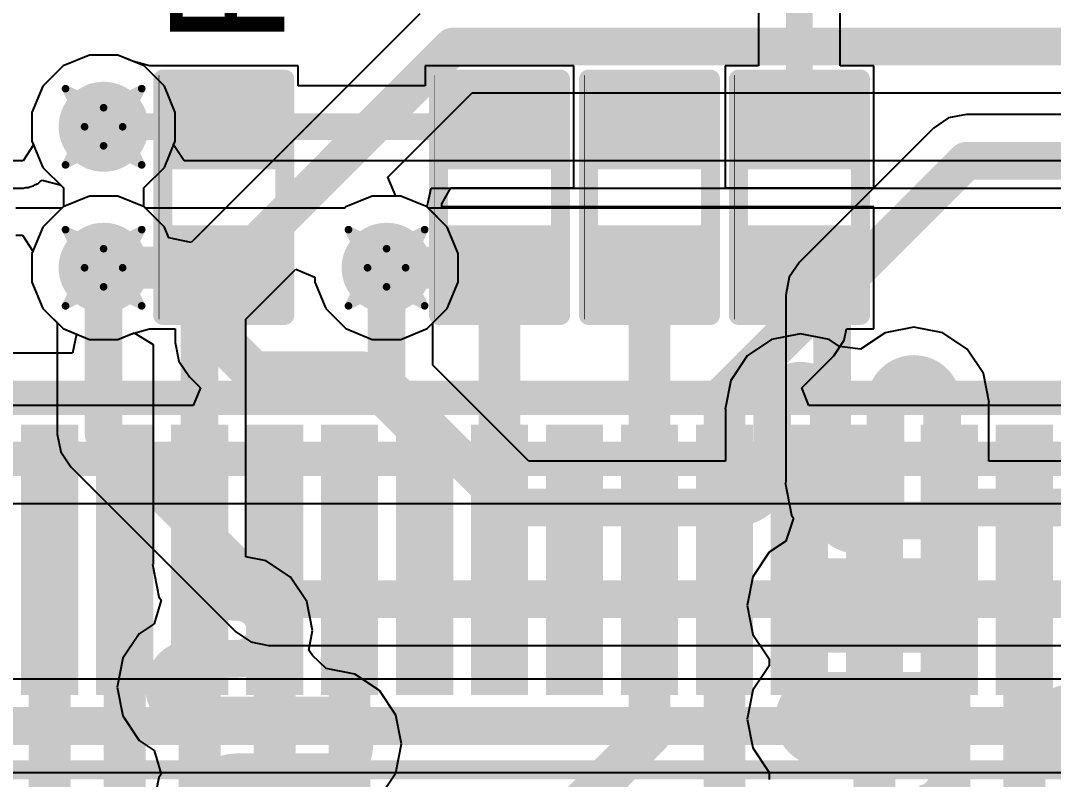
# Model space of a CAD drawing. Header units: inches. Extents: x -3 to 289, y -11 to 89.
# Drawn here: x 71.03 to 77.92, y 31.67 to 36.73 of the extents above; entities that cross this region are included whole.
import ezdxf

# ---------------------------------------------------------------- set-up
doc = ezdxf.new("R2010")
doc.units = ezdxf.units.IN
for name, color, linetype in [('Bottom Layer', 5, 'Continuous'), ('Drill Drawing', 1, 'Continuous'), ('Layer 1', 16, 'Continuous'), ('Layer 2', 76, 'Continuous'), ('Top Layer', 1, 'Continuous'), ('Top Overlay', 2, 'Continuous'), ('Top Paste', 8, 'Continuous'), ('Top Solder', 216, 'Continuous'), ('Via Holes', 16, 'Continuous')]:
    doc.layers.add(name, color=color, linetype=linetype)
doc.styles.add('Arial', font='', dxfattribs={"height": 0.2})
doc.styles.get('Arial').set_extended_font_data('Arial')

# ---------------------------------------------------------------- blocks, each defined once
blk = doc.blocks.new('48_TSOP_I_9')
at = {"layer": 'Top Layer'}
for points in [[(-10.5999, 2.6101), (-10.5999, 2.8901), (-8.8999, 2.8901), (-8.8999, 2.6101)], [(-10.5999, 2.1099), (-10.5999, 2.3899), (-8.8999, 2.3899), (-8.8999, 2.1099)], [(-10.5999, 1.6101), (-10.5999, 1.8901), (-8.8999, 1.8901), (-8.8999, 1.6101)], [(-10.5999, 1.1099), (-10.5999, 1.3899), (-8.8999, 1.3899), (-8.8999, 1.1099)], [(-10.5999, 0.6101), (-10.5999, 0.8901), (-8.8999, 0.8901), (-8.8999, 0.6101)], [(-10.5999, 0.1099), (-10.5999, 0.3899), (-8.8999, 0.3899), (-8.8999, 0.1099)], [(-10.5999, -0.3899), (-10.5999, -0.1099), (-8.8999, -0.1099), (-8.8999, -0.3899)], [(-10.5999, -0.8901), (-10.5999, -0.6101), (-8.8999, -0.6101), (-8.8999, -0.8901)], [(-10.5999, -1.3899), (-10.5999, -1.1099), (-8.8999, -1.1099), (-8.8999, -1.3899)], [(-10.5999, -1.8901), (-10.5999, -1.6101), (-8.8999, -1.6101), (-8.8999, -1.8901)], [(-10.5999, -2.3899), (-10.5999, -2.1099), (-8.8999, -2.1099), (-8.8999, -2.3899)], [(-10.5999, -2.8901), (-10.5999, -2.6101), (-8.8999, -2.6101), (-8.8999, -2.8901)], [(-10.5999, -3.3899), (-10.5999, -3.1099), (-8.8999, -3.1099), (-8.8999, -3.3899)], [(-10.5999, -3.8901), (-10.5999, -3.6101), (-8.8999, -3.6101), (-8.8999, -3.8901)]]:
    blk.add_hatch(color=1, dxfattribs=at).paths.add_polyline_path(points)
at = {"layer": 'Top Paste'}
for points in [[(-10.5999, 2.6101), (-10.5999, 2.8901), (-8.8999, 2.8901), (-8.8999, 2.6101)], [(-10.5999, 2.1099), (-10.5999, 2.3899), (-8.8999, 2.3899), (-8.8999, 2.1099)], [(-10.5999, 1.6101), (-10.5999, 1.8901), (-8.8999, 1.8901), (-8.8999, 1.6101)], [(-10.5999, 1.1099), (-10.5999, 1.3899), (-8.8999, 1.3899), (-8.8999, 1.1099)], [(-10.5999, 0.6101), (-10.5999, 0.8901), (-8.8999, 0.8901), (-8.8999, 0.6101)], [(-10.5999, 0.1099), (-10.5999, 0.3899), (-8.8999, 0.3899), (-8.8999, 0.1099)], [(-10.5999, -0.3899), (-10.5999, -0.1099), (-8.8999, -0.1099), (-8.8999, -0.3899)], [(-10.5999, -0.8901), (-10.5999, -0.6101), (-8.8999, -0.6101), (-8.8999, -0.8901)], [(-10.5999, -1.3899), (-10.5999, -1.1099), (-8.8999, -1.1099), (-8.8999, -1.3899)], [(-10.5999, -1.8901), (-10.5999, -1.6101), (-8.8999, -1.6101), (-8.8999, -1.8901)], [(-10.5999, -2.3899), (-10.5999, -2.1099), (-8.8999, -2.1099), (-8.8999, -2.3899)], [(-10.5999, -2.8901), (-10.5999, -2.6101), (-8.8999, -2.6101), (-8.8999, -2.8901)], [(-10.5999, -3.3899), (-10.5999, -3.1099), (-8.8999, -3.1099), (-8.8999, -3.3899)], [(-10.5999, -3.8901), (-10.5999, -3.6101), (-8.8999, -3.6101), (-8.8999, -3.8901)]]:
    blk.add_hatch(color=8, dxfattribs=at).paths.add_polyline_path(points)
at = {"layer": 'Top Solder'}
for points in [[(-10.6507, 2.5593), (-10.6507, 2.9409), (-8.8491, 2.9409), (-8.8491, 2.5593)], [(-10.6507, 2.0591), (-10.6507, 2.4407), (-8.8491, 2.4407), (-8.8491, 2.0591)], [(-10.6507, 1.5593), (-10.6507, 1.9409), (-8.8491, 1.9409), (-8.8491, 1.5593)], [(-10.6507, 1.0591), (-10.6507, 1.4407), (-8.8491, 1.4407), (-8.8491, 1.0591)], [(-10.6507, 0.5593), (-10.6507, 0.9409), (-8.8491, 0.9409), (-8.8491, 0.5593)], [(-10.6507, 0.0591), (-10.6507, 0.4407), (-8.8491, 0.4407), (-8.8491, 0.0591)], [(-10.6507, -0.4407), (-10.6507, -0.0591), (-8.8491, -0.0591), (-8.8491, -0.4407)], [(-10.6507, -0.9409), (-10.6507, -0.5593), (-8.8491, -0.5593), (-8.8491, -0.9409)], [(-10.6507, -1.4407), (-10.6507, -1.0591), (-8.8491, -1.0591), (-8.8491, -1.4407)], [(-10.6507, -1.9409), (-10.6507, -1.5593), (-8.8491, -1.5593), (-8.8491, -1.9409)], [(-10.6507, -2.4407), (-10.6507, -2.0591), (-8.8491, -2.0591), (-8.8491, -2.4407)], [(-10.6507, -2.9409), (-10.6507, -2.5593), (-8.8491, -2.5593), (-8.8491, -2.9409)], [(-10.6507, -3.4407), (-10.6507, -3.0591), (-8.8491, -3.0591), (-8.8491, -3.4407)], [(-10.6507, -3.9409), (-10.6507, -3.5593), (-8.8491, -3.5593), (-8.8491, -3.9409)]]:
    blk.add_hatch(color=216, dxfattribs=at).paths.add_polyline_path(points)
at = {"layer": 'Top Overlay', "const_width": 0.127}
blk.add_lwpolyline([(-8.35, -6.1), (-8.35, 6.1)], dxfattribs=at)
blk = doc.blocks.new('R___0402_43')
at = {"layer": 'Top Layer'}
for points in [[(-0.6985, -0.3175), (-0.6985, 0.3175), (-0.2413, 0.3175), (-0.2413, -0.3175)], [(0.2413, -0.3175), (0.2413, 0.3175), (0.6985, 0.3175), (0.6985, -0.3175)]]:
    blk.add_hatch(color=1, dxfattribs=at).paths.add_polyline_path(points)
at = {"layer": 'Top Paste'}
for points in [[(-0.6985, -0.3175), (-0.6985, 0.3175), (-0.2413, 0.3175), (-0.2413, -0.3175)], [(0.2413, -0.3175), (0.2413, 0.3175), (0.6985, 0.3175), (0.6985, -0.3175)]]:
    blk.add_hatch(color=8, dxfattribs=at).paths.add_polyline_path(points)
at = {"layer": 'Top Solder'}
for points in [[(-0.7535, -0.3725), (-0.7535, 0.3725), (-0.1863, 0.3725), (-0.1863, -0.3725)], [(0.1863, -0.3725), (0.1863, 0.3725), (0.7535, 0.3725), (0.7535, -0.3725)]]:
    blk.add_hatch(color=216, dxfattribs=at).paths.add_polyline_path(points)
at = {"layer": 'Top Overlay'}
for points, const_width in [([(-0.7874, -0.4064), (-0.7874, 0.4064)], 0.127), ([(0.7874, 0.4064), (-0.7874, 0.4064)], 0.127), ([(0.7874, -0.4064), (0.7874, 0.4064)], 0.127), ([(0.7874, -0.4064), (-0.7874, -0.4064)], 0.127), ([(0.8128, -0.4318), (-0.8128, -0.4318)], 0.00323)]:
    blk.add_lwpolyline(points, dxfattribs=dict(at, const_width=const_width))
for points, const_width in [([(-0.8191, 0.4064, 1), (-0.7556, 0.4064, 1)], 0.0635), ([(-0.8191, 0.4064, 1), (-0.7556, 0.4064, 1)], 0.0635), ([(0.7556, 0.4064, 1), (0.8191, 0.4064, 1)], 0.0635), ([(0.7556, 0.4064, 1), (0.8191, 0.4064, 1)], 0.0635), ([(-0.8191, -0.4064, 1), (-0.7556, -0.4064, 1)], 0.0635), ([(-0.8191, -0.4064, 1), (-0.7556, -0.4064, 1)], 0.0635), ([(0.7556, -0.4064, 1), (0.8191, -0.4064, 1)], 0.0635), ([(0.7556, -0.4064, 1), (0.8191, -0.4064, 1)], 0.0635), ([(-0.8136, -0.4318, 1), (-0.812, -0.4318, 1)], 0.00161), ([(0.812, -0.4318, 1), (0.8136, -0.4318, 1)], 0.00161)]:
    blk.add_lwpolyline(points, format="xyb", close=True, dxfattribs=dict(at, const_width=const_width))
blk = doc.blocks.new('R___0402_44')
at = {"layer": 'Top Layer'}
for points in [[(-0.6985, -0.3175), (-0.6985, 0.3175), (-0.2413, 0.3175), (-0.2413, -0.3175)], [(0.2413, -0.3175), (0.2413, 0.3175), (0.6985, 0.3175), (0.6985, -0.3175)]]:
    blk.add_hatch(color=1, dxfattribs=at).paths.add_polyline_path(points)
at = {"layer": 'Top Paste'}
for points in [[(-0.6985, -0.3175), (-0.6985, 0.3175), (-0.2413, 0.3175), (-0.2413, -0.3175)], [(0.2413, -0.3175), (0.2413, 0.3175), (0.6985, 0.3175), (0.6985, -0.3175)]]:
    blk.add_hatch(color=8, dxfattribs=at).paths.add_polyline_path(points)
at = {"layer": 'Top Solder'}
for points in [[(-0.7535, -0.3725), (-0.7535, 0.3725), (-0.1863, 0.3725), (-0.1863, -0.3725)], [(0.1863, -0.3725), (0.1863, 0.3725), (0.7535, 0.3725), (0.7535, -0.3725)]]:
    blk.add_hatch(color=216, dxfattribs=at).paths.add_polyline_path(points)
at = {"layer": 'Top Overlay'}
for points, const_width in [([(-0.7874, -0.4064), (-0.7874, 0.4064)], 0.127), ([(0.7874, 0.4064), (-0.7874, 0.4064)], 0.127), ([(0.7874, -0.4064), (0.7874, 0.4064)], 0.127), ([(0.7874, -0.4064), (-0.7874, -0.4064)], 0.127), ([(0.8128, -0.4318), (-0.8128, -0.4318)], 0.00323)]:
    blk.add_lwpolyline(points, dxfattribs=dict(at, const_width=const_width))
for points, const_width in [([(-0.8191, 0.4064, 1), (-0.7556, 0.4064, 1)], 0.0635), ([(-0.8191, 0.4064, 1), (-0.7556, 0.4064, 1)], 0.0635), ([(0.7556, 0.4064, 1), (0.8191, 0.4064, 1)], 0.0635), ([(0.7556, 0.4064, 1), (0.8191, 0.4064, 1)], 0.0635), ([(-0.8191, -0.4064, 1), (-0.7556, -0.4064, 1)], 0.0635), ([(-0.8191, -0.4064, 1), (-0.7556, -0.4064, 1)], 0.0635), ([(0.7556, -0.4064, 1), (0.8191, -0.4064, 1)], 0.0635), ([(0.7556, -0.4064, 1), (0.8191, -0.4064, 1)], 0.0635), ([(-0.8136, -0.4318, 1), (-0.812, -0.4318, 1)], 0.00161), ([(0.812, -0.4318, 1), (0.8136, -0.4318, 1)], 0.00161)]:
    blk.add_lwpolyline(points, format="xyb", close=True, dxfattribs=dict(at, const_width=const_width))
blk = doc.blocks.new('R___0402_47')
at = {"layer": 'Top Layer'}
for points in [[(-0.6985, -0.3175), (-0.6985, 0.3175), (-0.2413, 0.3175), (-0.2413, -0.3175)], [(0.2413, -0.3175), (0.2413, 0.3175), (0.6985, 0.3175), (0.6985, -0.3175)]]:
    blk.add_hatch(color=1, dxfattribs=at).paths.add_polyline_path(points)
at = {"layer": 'Top Paste'}
for points in [[(-0.6985, -0.3175), (-0.6985, 0.3175), (-0.2413, 0.3175), (-0.2413, -0.3175)], [(0.2413, -0.3175), (0.2413, 0.3175), (0.6985, 0.3175), (0.6985, -0.3175)]]:
    blk.add_hatch(color=8, dxfattribs=at).paths.add_polyline_path(points)
at = {"layer": 'Top Solder'}
for points in [[(-0.7535, -0.3725), (-0.7535, 0.3725), (-0.1863, 0.3725), (-0.1863, -0.3725)], [(0.1863, -0.3725), (0.1863, 0.3725), (0.7535, 0.3725), (0.7535, -0.3725)]]:
    blk.add_hatch(color=216, dxfattribs=at).paths.add_polyline_path(points)
at = {"layer": 'Top Overlay'}
for points, const_width in [([(-0.7874, -0.4064), (-0.7874, 0.4064)], 0.127), ([(0.7874, 0.4064), (-0.7874, 0.4064)], 0.127), ([(0.7874, -0.4064), (0.7874, 0.4064)], 0.127), ([(0.7874, -0.4064), (-0.7874, -0.4064)], 0.127), ([(0.8128, -0.4318), (-0.8128, -0.4318)], 0.00323)]:
    blk.add_lwpolyline(points, dxfattribs=dict(at, const_width=const_width))
for points, const_width in [([(-0.8191, 0.4064, 1), (-0.7556, 0.4064, 1)], 0.0635), ([(-0.8191, 0.4064, 1), (-0.7556, 0.4064, 1)], 0.0635), ([(0.7556, 0.4064, 1), (0.8191, 0.4064, 1)], 0.0635), ([(0.7556, 0.4064, 1), (0.8191, 0.4064, 1)], 0.0635), ([(-0.8191, -0.4064, 1), (-0.7556, -0.4064, 1)], 0.0635), ([(-0.8191, -0.4064, 1), (-0.7556, -0.4064, 1)], 0.0635), ([(0.7556, -0.4064, 1), (0.8191, -0.4064, 1)], 0.0635), ([(0.7556, -0.4064, 1), (0.8191, -0.4064, 1)], 0.0635), ([(-0.8136, -0.4318, 1), (-0.812, -0.4318, 1)], 0.00161), ([(0.812, -0.4318, 1), (0.8136, -0.4318, 1)], 0.00161)]:
    blk.add_lwpolyline(points, format="xyb", close=True, dxfattribs=dict(at, const_width=const_width))
blk = doc.blocks.new('R___0402_58')
at = {"layer": 'Top Layer'}
for points in [[(-0.6985, -0.3175), (-0.6985, 0.3175), (-0.2413, 0.3175), (-0.2413, -0.3175)], [(0.2413, -0.3175), (0.2413, 0.3175), (0.6985, 0.3175), (0.6985, -0.3175)]]:
    blk.add_hatch(color=1, dxfattribs=at).paths.add_polyline_path(points)
at = {"layer": 'Top Paste'}
for points in [[(-0.6985, -0.3175), (-0.6985, 0.3175), (-0.2413, 0.3175), (-0.2413, -0.3175)], [(0.2413, -0.3175), (0.2413, 0.3175), (0.6985, 0.3175), (0.6985, -0.3175)]]:
    blk.add_hatch(color=8, dxfattribs=at).paths.add_polyline_path(points)
at = {"layer": 'Top Solder'}
for points in [[(-0.7535, -0.3725), (-0.7535, 0.3725), (-0.1863, 0.3725), (-0.1863, -0.3725)], [(0.1863, -0.3725), (0.1863, 0.3725), (0.7535, 0.3725), (0.7535, -0.3725)]]:
    blk.add_hatch(color=216, dxfattribs=at).paths.add_polyline_path(points)
at = {"layer": 'Top Overlay'}
for points, const_width in [([(-0.7874, -0.4064), (-0.7874, 0.4064)], 0.127), ([(0.7874, 0.4064), (-0.7874, 0.4064)], 0.127), ([(0.7874, -0.4064), (0.7874, 0.4064)], 0.127), ([(0.7874, -0.4064), (-0.7874, -0.4064)], 0.127), ([(0.8128, -0.4318), (-0.8128, -0.4318)], 0.00323)]:
    blk.add_lwpolyline(points, dxfattribs=dict(at, const_width=const_width))
for points, const_width in [([(-0.8191, 0.4064, 1), (-0.7556, 0.4064, 1)], 0.0635), ([(-0.8191, 0.4064, 1), (-0.7556, 0.4064, 1)], 0.0635), ([(0.7556, 0.4064, 1), (0.8191, 0.4064, 1)], 0.0635), ([(0.7556, 0.4064, 1), (0.8191, 0.4064, 1)], 0.0635), ([(-0.8191, -0.4064, 1), (-0.7556, -0.4064, 1)], 0.0635), ([(-0.8191, -0.4064, 1), (-0.7556, -0.4064, 1)], 0.0635), ([(0.7556, -0.4064, 1), (0.8191, -0.4064, 1)], 0.0635), ([(0.7556, -0.4064, 1), (0.8191, -0.4064, 1)], 0.0635), ([(-0.8136, -0.4318, 1), (-0.812, -0.4318, 1)], 0.00161), ([(0.812, -0.4318, 1), (0.8136, -0.4318, 1)], 0.00161)]:
    blk.add_lwpolyline(points, format="xyb", close=True, dxfattribs=dict(at, const_width=const_width))

msp = doc.modelspace()

# ---------------------------------------------------------------- hatches: boundary and pattern name
at = {"layer": 'Bottom Layer'}
h = msp.add_hatch(color=5, dxfattribs=at)
edge = h.paths.add_edge_path()
edge.add_arc((71.5875, 36.0235), 0.3, 0, 360)
h = msp.add_hatch(color=5, dxfattribs=at)
edge = h.paths.add_edge_path()
edge.add_arc((71.5875, 35.0837), 0.3, 0, 360)
h = msp.add_hatch(color=5, dxfattribs=at)
edge = h.paths.add_edge_path()
edge.add_arc((73.4743, 35.0837), 0.3, 0, 360)
at = {"layer": 'Layer 1'}
h = msp.add_hatch(color=16, dxfattribs=at)
edge = h.paths.add_edge_path()
edge.add_arc((71.5875, 36.0235), 0.3, 0, 360)
h = msp.add_hatch(color=16, dxfattribs=at)
edge = h.paths.add_edge_path()
edge.add_arc((71.5875, 35.0837), 0.3, 0, 360)
h = msp.add_hatch(color=16, dxfattribs=at)
edge = h.paths.add_edge_path()
edge.add_arc((73.4743, 35.0837), 0.3, 0, 360)
at = {"layer": 'Layer 2'}
h = msp.add_hatch(color=76, dxfattribs=at)
edge = h.paths.add_edge_path()
edge.add_arc((71.5875, 36.0235), 0.3, 0, 360)
h = msp.add_hatch(color=76, dxfattribs=at)
edge = h.paths.add_edge_path()
edge.add_arc((71.5875, 35.0837), 0.3, 0, 360)
h = msp.add_hatch(color=76, dxfattribs=at)
edge = h.paths.add_edge_path()
edge.add_arc((73.4743, 35.0837), 0.3, 0, 360)
at = {"layer": 'Top Layer'}
h = msp.add_hatch(color=1, dxfattribs=at)
edge = h.paths.add_edge_path()
edge.add_arc((71.5875, 36.0235), 0.3, 0, 360)
h = msp.add_hatch(color=1, dxfattribs=at)
edge = h.paths.add_edge_path()
edge.add_arc((71.5875, 35.0837), 0.3, 0, 360)
h = msp.add_hatch(color=1, dxfattribs=at)
edge = h.paths.add_edge_path()
edge.add_arc((73.4743, 35.0837), 0.3, 0, 360)
at = {"layer": 'Via Holes'}
h = msp.add_hatch(color=7, dxfattribs=at)
edge = h.paths.add_edge_path()
edge.add_arc((71.5875, 36.0235), 0.15, 0, 360)
h = msp.add_hatch(color=7, dxfattribs=at)
edge = h.paths.add_edge_path()
edge.add_arc((71.5875, 35.0837), 0.15, 0, 360)
h = msp.add_hatch(color=7, dxfattribs=at)
edge = h.paths.add_edge_path()
edge.add_arc((73.4743, 35.0837), 0.15, 0, 360)

# ---------------------------------------------------------------- linework, layer by layer
at = {"layer": 'Bottom Layer'}
for p, q in [((71.4925, 35.5615), (71.3169, 35.4887)), ((71.6826, 35.5615), (71.4925, 35.5615)), ((71.8582, 35.4887), (71.6826, 35.5615)), ((73.3792, 35.5615), (73.2036, 35.4887)), ((73.5693, 35.5615), (73.3792, 35.5615)), ((73.7449, 35.4887), (73.5693, 35.5615)), ((71.3098, 35.4816), (71.0016, 35.4816)), ((71.3169, 35.4887), (71.3098, 35.4816)), ((71.8653, 35.4816), (71.8582, 35.4887)), ((73.1965, 35.4816), (71.8653, 35.4816)), ((73.2036, 35.4887), (73.1965, 35.4816)), ((73.752, 35.4816), (73.7449, 35.4887)), ((83.8174, 35.4816), (73.752, 35.4816)), ((71.0016, 35.3004), (71.0458, 35.3004)), ((71.0458, 35.3004), (71.1164, 35.1948)), ((71.1164, 35.1948), (71.1097, 35.1787)), ((71.1097, 35.1787), (71.1097, 34.9886)), ((71.1097, 34.9886), (71.1825, 34.813)), ((71.1825, 34.813), (71.3169, 34.6786)), ((71.3169, 34.6786), (71.4064, 34.6415)), ((71.4064, 34.6415), (71.3811, 34.5145)), ((71.3811, 34.5145), (69.1068, 34.5145)), ((68.8151, 33.5125), (83.6361, 33.5125)), ((83.6361, 32.3407), (65.4948, 32.3407)), ((67.0581, 31.7191), (83.6361, 31.7191))]:
    msp.add_line(p, q, dxfattribs=at)
for points, const_width in [([(68.9834, 34.2167), (91.5495, 34.2167)], 0.2286), ([(68.8151, 33.8103), (91.7178, 33.8103)], 0.2286), ([(65.4948, 32.0299), (85.2854, 32.0299)], 0.254)]:
    msp.add_lwpolyline(points, dxfattribs=dict(at, const_width=const_width))
at = {"layer": 'Drill Drawing', "const_width": 0.0508}
for points in [[(71.3335, 36.2775), (71.5875, 36.1505)], [(71.3335, 36.2775), (71.4605, 36.0235)], [(71.5875, 36.1505), (71.8415, 36.2775)], [(71.7145, 36.0235), (71.8415, 36.2775)], [(71.3335, 35.7695), (71.4605, 36.0235)], [(71.7145, 36.0235), (71.8415, 35.7695)], [(71.3335, 35.7695), (71.5875, 35.8965)], [(71.5875, 35.8965), (71.8415, 35.7695)], [(71.3335, 35.3377), (71.5875, 35.2107)], [(71.3335, 35.3377), (71.4605, 35.0837)], [(71.5875, 35.2107), (71.8415, 35.3377)], [(71.7145, 35.0837), (71.8415, 35.3377)], [(73.2203, 35.3377), (73.4743, 35.2107)], [(73.2203, 35.3377), (73.3473, 35.0837)], [(73.4743, 35.2107), (73.7283, 35.3377)], [(73.6013, 35.0837), (73.7283, 35.3377)], [(71.3335, 34.8297), (71.4605, 35.0837)], [(71.7145, 35.0837), (71.8415, 34.8297)], [(73.2203, 34.8297), (73.3473, 35.0837)], [(73.6013, 35.0837), (73.7283, 34.8297)], [(71.3335, 34.8297), (71.5875, 34.9567)], [(71.5875, 34.9567), (71.8415, 34.8297)], [(73.2203, 34.8297), (73.4743, 34.9567)], [(73.4743, 34.9567), (73.7283, 34.8297)]]:
    msp.add_lwpolyline(points, dxfattribs=at)
at = {"layer": 'Drill Drawing', "const_width": 0.0254}
for points in [[(71.3208, 36.2775, 1), (71.3462, 36.2775, 1)], [(71.3208, 36.2775, 1), (71.3462, 36.2775, 1)], [(71.8288, 36.2775, 1), (71.8542, 36.2775, 1)], [(71.8288, 36.2775, 1), (71.8542, 36.2775, 1)], [(71.5748, 36.1505, 1), (71.6002, 36.1505, 1)], [(71.5748, 36.1505, 1), (71.6002, 36.1505, 1)], [(71.4478, 36.0235, 1), (71.4732, 36.0235, 1)], [(71.4478, 36.0235, 1), (71.4732, 36.0235, 1)], [(71.7018, 36.0235, 1), (71.7272, 36.0235, 1)], [(71.7018, 36.0235, 1), (71.7272, 36.0235, 1)], [(71.5748, 35.8965, 1), (71.6002, 35.8965, 1)], [(71.5748, 35.8965, 1), (71.6002, 35.8965, 1)], [(71.3208, 35.7695, 1), (71.3462, 35.7695, 1)], [(71.3208, 35.7695, 1), (71.3462, 35.7695, 1)], [(71.8288, 35.7695, 1), (71.8542, 35.7695, 1)], [(71.8288, 35.7695, 1), (71.8542, 35.7695, 1)], [(71.3208, 35.3377, 1), (71.3462, 35.3377, 1)], [(71.3208, 35.3377, 1), (71.3462, 35.3377, 1)], [(71.8288, 35.3377, 1), (71.8542, 35.3377, 1)], [(71.8288, 35.3377, 1), (71.8542, 35.3377, 1)], [(73.2076, 35.3377, 1), (73.233, 35.3377, 1)], [(73.2076, 35.3377, 1), (73.233, 35.3377, 1)], [(73.7156, 35.3377, 1), (73.741, 35.3377, 1)], [(73.7156, 35.3377, 1), (73.741, 35.3377, 1)], [(71.5748, 35.2107, 1), (71.6002, 35.2107, 1)], [(71.5748, 35.2107, 1), (71.6002, 35.2107, 1)], [(73.4616, 35.2107, 1), (73.487, 35.2107, 1)], [(73.4616, 35.2107, 1), (73.487, 35.2107, 1)], [(71.4478, 35.0837, 1), (71.4732, 35.0837, 1)], [(71.4478, 35.0837, 1), (71.4732, 35.0837, 1)], [(71.7018, 35.0837, 1), (71.7272, 35.0837, 1)], [(71.7018, 35.0837, 1), (71.7272, 35.0837, 1)], [(73.3346, 35.0837, 1), (73.36, 35.0837, 1)], [(73.3346, 35.0837, 1), (73.36, 35.0837, 1)], [(73.5886, 35.0837, 1), (73.614, 35.0837, 1)], [(73.5886, 35.0837, 1), (73.614, 35.0837, 1)], [(71.5748, 34.9567, 1), (71.6002, 34.9567, 1)], [(71.5748, 34.9567, 1), (71.6002, 34.9567, 1)], [(73.4616, 34.9567, 1), (73.487, 34.9567, 1)], [(73.4616, 34.9567, 1), (73.487, 34.9567, 1)], [(71.3208, 34.8297, 1), (71.3462, 34.8297, 1)], [(71.3208, 34.8297, 1), (71.3462, 34.8297, 1)], [(71.8288, 34.8297, 1), (71.8542, 34.8297, 1)], [(71.8288, 34.8297, 1), (71.8542, 34.8297, 1)], [(73.2076, 34.8297, 1), (73.233, 34.8297, 1)], [(73.2076, 34.8297, 1), (73.233, 34.8297, 1)], [(73.7156, 34.8297, 1), (73.741, 34.8297, 1)], [(73.7156, 34.8297, 1), (73.741, 34.8297, 1)]]:
    msp.add_lwpolyline(points, format="xyb", close=True, dxfattribs=at)
at = {"layer": 'Layer 1'}
for p, q in [((73.6969, 36.7772), (72.1722, 35.2525)), ((71.4925, 36.5013), (71.3169, 36.4285)), ((71.6826, 36.5013), (71.4925, 36.5013)), ((71.8582, 36.4285), (71.6826, 36.5013)), ((71.3169, 36.4285), (71.1825, 36.2941)), ((71.9926, 36.2941), (71.8582, 36.4285)), ((71.1825, 36.2941), (71.1097, 36.1185)), ((72.0653, 36.1185), (71.9926, 36.2941)), ((73.4835, 35.6885), (74.044, 36.2489)), ((74.044, 36.2489), (94.537, 36.2489)), ((71.1097, 36.1185), (71.1097, 35.9284)), ((72.0653, 35.9284), (72.0653, 36.1185)), ((77.3404, 36.1059), (77.2219, 36.0823)), ((94.4746, 36.1059), (77.3404, 36.1059)), ((77.1215, 36.0152), (76.2268, 35.1204)), ((77.2219, 36.0823), (77.1215, 36.0152)), ((77.1215, 36.0152), (77.1215, 36.0152)), ((71.1097, 35.9284), (71.1825, 35.7528)), ((71.9926, 35.7528), (72.0653, 35.9284)), ((71.1825, 35.7528), (71.3169, 35.6184)), ((71.8582, 35.6184), (71.9926, 35.7528)), ((73.5361, 35.5615), (73.4835, 35.6885)), ((71.3169, 35.6184), (71.3201, 35.6171)), ((71.3201, 35.6171), (71.3201, 35.4901)), ((71.855, 35.6171), (71.8582, 35.6184)), ((71.855, 35.4901), (71.855, 35.6171)), ((73.5693, 35.5615), (73.5361, 35.5615)), ((73.7449, 35.4887), (73.5693, 35.5615)), ((71.3169, 35.4887), (71.1825, 35.3543)), ((71.3201, 35.4901), (71.3169, 35.4887)), ((71.8582, 35.4887), (71.855, 35.4901)), ((71.9926, 35.3543), (71.8582, 35.4887)), ((73.8793, 35.3543), (73.7449, 35.4887)), ((71.1825, 35.3543), (71.1097, 35.1787)), ((72.0224, 35.2823), (71.9926, 35.3543)), ((73.9521, 35.1787), (73.8793, 35.3543)), ((72.1722, 35.2525), (72.0224, 35.2823)), ((71.1097, 35.1787), (71.1097, 34.9886)), ((73.9521, 34.9886), (73.9521, 35.1787)), ((76.2268, 35.1204), (76.1597, 35.02)), ((72.5369, 34.7418), (72.8695, 35.0744)), ((72.8695, 35.0744), (72.9965, 35.0218)), ((71.1097, 34.9886), (71.1825, 34.813)), ((72.9965, 35.0218), (72.9965, 34.9886)), ((72.9965, 34.9886), (73.0692, 34.813)), ((73.8793, 34.813), (73.9521, 34.9886)), ((76.1597, 35.02), (76.1361, 34.9016)), ((76.1361, 34.9016), (76.1361, 34.9016)), ((76.1361, 34.9016), (76.1361, 33.6514)), ((71.1825, 34.813), (71.3169, 34.6786)), ((73.0692, 34.813), (73.2036, 34.6786)), ((73.7449, 34.6786), (73.8793, 34.813)), ((72.5369, 33.158), (72.5369, 34.7418)), ((71.3169, 34.6786), (71.4925, 34.6059)), ((71.6826, 34.6059), (71.7909, 34.6507)), ((71.7909, 34.6507), (71.9179, 34.5724)), ((73.2036, 34.6786), (73.3792, 34.6059)), ((73.5693, 34.6059), (73.7449, 34.6786)), ((71.4925, 34.6059), (71.6826, 34.6059)), ((71.9179, 34.5724), (71.9179, 33.1078)), ((73.3792, 34.6059), (73.5693, 34.6059)), ((76.1361, 33.6514), (76.1312, 33.6514)), ((76.1312, 33.6514), (76.1743, 33.4349)), ((76.187, 33.4158), (76.137, 33.262)), ((76.1743, 33.4349), (76.187, 33.4158)), ((76.137, 33.262), (76.0256, 33.1875)), ((72.6712, 33.1313), (72.5369, 33.158)), ((72.8342, 33.0224), (72.6712, 33.1313)), ((76.0256, 33.1875), (75.9166, 33.0245)), ((71.9179, 33.1078), (71.913, 33.1078)), ((71.913, 33.1078), (71.9561, 32.8913)), ((72.9431, 32.8594), (72.8342, 33.0224)), ((75.9166, 33.0245), (75.8784, 32.8323)), ((71.9709, 32.8691), (71.9243, 32.7103)), ((71.9561, 32.8913), (71.9709, 32.8691)), ((72.9813, 32.6671), (72.9431, 32.8594)), ((75.8784, 32.8323), (75.9166, 32.64)), ((71.9243, 32.7103), (71.825, 32.6439)), ((71.825, 32.6439), (71.716, 32.481)), ((72.9552, 32.5359), (72.9813, 32.6671)), ((75.9166, 32.64), (76.0256, 32.477)), ((72.9799, 32.499), (72.9552, 32.5359)), ((71.716, 32.481), (71.6778, 32.2887)), ((73.0711, 32.4126), (72.9799, 32.499)), ((76.0256, 32.477), (76.0256, 32.4306)), ((73.2634, 32.3744), (73.0711, 32.4126)), ((73.4264, 32.2655), (73.2634, 32.3744)), ((76.0256, 32.4306), (75.9166, 32.2676)), ((71.6778, 32.2887), (71.716, 32.0964)), ((73.5353, 32.1025), (73.4264, 32.2655)), ((75.9166, 32.2676), (75.8784, 32.0754)), ((71.716, 32.0964), (71.825, 31.9334)), ((73.5735, 31.9102), (73.5353, 32.1025)), ((75.8784, 32.0754), (75.9166, 31.8831)), ((71.825, 31.9334), (71.9243, 31.8671)), ((73.5353, 31.718), (73.5735, 31.9102)), ((75.9166, 31.8831), (76.0256, 31.7201)), ((71.9243, 31.8671), (71.9709, 31.7083)), ((71.9561, 31.6861), (71.913, 31.4695)), ((71.9709, 31.7083), (71.9561, 31.6861)), ((73.4264, 31.555), (73.5353, 31.718)), ((76.0256, 31.7201), (76.0256, 31.6737))]:
    msp.add_line(p, q, dxfattribs=at)
at = {"layer": 'Layer 1', "const_width": 0.2515}
for points in [[(72.2274, 34.87), (73.9158, 36.5584)], [(73.9158, 36.5584), (94.7648, 36.5584)], [(76.4456, 34.9016), (77.3404, 35.7964)], [(77.3404, 35.7964), (94.5882, 35.7964)], [(72.2274, 34.7662), (72.2274, 34.87)], [(76.4456, 34.7239), (76.4456, 34.9016)], [(72.2274, 33.1078), (72.2274, 34.7662)], [(76.4456, 33.6514), (76.4456, 34.7239)], [(76.697, 33.4), (77.0201, 33.4)], [(76.3808, 33.0215), (77.0201, 33.0215)], [(72.4789, 32.8564), (72.4789, 32.8564)], [(76.3808, 32.643), (77.0262, 32.643)], [(72.1802, 32.4779), (72.4789, 32.4779)], [(76.3808, 32.2646), (77.0262, 32.2646)], [(72.1802, 32.0995), (73.0711, 32.0995)], [(76.3808, 31.8861), (77.0262, 31.8861)], [(72.4789, 31.721), (73.0711, 31.721)]]:
    msp.add_lwpolyline(points, dxfattribs=at)
at = {"layer": 'Layer 1', "const_width": 0.1257}
for points in [[(73.8529, 36.5584, 1), (73.9786, 36.5584, 1)], [(73.8529, 36.5584, 1), (73.9786, 36.5584, 1)], [(77.2775, 35.7964, 1), (77.4032, 35.7964, 1)], [(77.2775, 35.7964, 1), (77.4032, 35.7964, 1)], [(72.1645, 34.87, 1), (72.2903, 34.87, 1)], [(72.1645, 34.87, 1), (72.2903, 34.87, 1)], [(76.3827, 34.9016, 1), (76.5084, 34.9016, 1)], [(76.3827, 34.9016, 1), (76.5084, 34.9016, 1)], [(72.1645, 34.7662, 1), (72.2903, 34.7662, 1)], [(72.1645, 34.7662, 1), (72.2903, 34.7662, 1)], [(76.3827, 34.7239, 1), (76.5084, 34.7239, 1)], [(76.3827, 34.7239, 1), (76.5084, 34.7239, 1)], [(76.3827, 33.6514, 1), (76.5084, 33.6514, 1)], [(76.3827, 33.6514, 1), (76.5084, 33.6514, 1)], [(76.6342, 33.4, 1), (76.7599, 33.4, 1)], [(76.6342, 33.4, 1), (76.7599, 33.4, 1)], [(76.9572, 33.4, 1), (77.0829, 33.4, 1)], [(76.9572, 33.4, 1), (77.0829, 33.4, 1)], [(72.1645, 33.1078, 1), (72.2903, 33.1078, 1)], [(72.1645, 33.1078, 1), (72.2903, 33.1078, 1)], [(76.3179, 33.0215, 1), (76.4437, 33.0215, 1)], [(76.3179, 33.0215, 1), (76.4437, 33.0215, 1)], [(76.9572, 33.0215, 1), (77.0829, 33.0215, 1)], [(76.9572, 33.0215, 1), (77.0829, 33.0215, 1)], [(72.416, 32.8564, 1), (72.5417, 32.8564, 1)], [(72.416, 32.8564, 1), (72.5417, 32.8564, 1)], [(72.416, 32.8564, 1), (72.5418, 32.8564, 1)], [(72.416, 32.8564, 1), (72.5418, 32.8564, 1)], [(76.3179, 32.643, 1), (76.4437, 32.643, 1)], [(76.3179, 32.643, 1), (76.4437, 32.643, 1)], [(76.9633, 32.643, 1), (77.089, 32.643, 1)], [(76.9633, 32.643, 1), (77.089, 32.643, 1)], [(72.1173, 32.4779, 1), (72.2431, 32.4779, 1)], [(72.1173, 32.4779, 1), (72.2431, 32.4779, 1)], [(72.416, 32.4779, 1), (72.5418, 32.4779, 1)], [(72.416, 32.4779, 1), (72.5418, 32.4779, 1)], [(76.3179, 32.2646, 1), (76.4437, 32.2646, 1)], [(76.3179, 32.2646, 1), (76.4437, 32.2646, 1)], [(76.9633, 32.2646, 1), (77.089, 32.2646, 1)], [(76.9633, 32.2646, 1), (77.089, 32.2646, 1)], [(72.1173, 32.0995, 1), (72.2431, 32.0995, 1)], [(72.1173, 32.0995, 1), (72.2431, 32.0995, 1)], [(73.0083, 32.0995, 1), (73.134, 32.0995, 1)], [(73.0083, 32.0995, 1), (73.134, 32.0995, 1)], [(76.3179, 31.8861, 1), (76.4437, 31.8861, 1)], [(76.3179, 31.8861, 1), (76.4437, 31.8861, 1)], [(76.9633, 31.8861, 1), (77.089, 31.8861, 1)], [(76.9633, 31.8861, 1), (77.089, 31.8861, 1)], [(72.416, 31.721, 1), (72.5417, 31.721, 1)], [(72.416, 31.721, 1), (72.5417, 31.721, 1)], [(73.0083, 31.721, 1), (73.134, 31.721, 1)], [(73.0083, 31.721, 1), (73.134, 31.721, 1)]]:
    msp.add_lwpolyline(points, format="xyb", close=True, dxfattribs=at)
at = {"layer": 'Layer 1', "const_width": 0.2515}
for points in [[(76.697, 33.4, -0.414214), (76.4456, 33.6514)], [(77.0201, 33.4, -1), (77.0201, 33.0215)], [(72.4789, 32.8564, -0.414214), (72.2274, 33.1078)], [(76.3808, 32.643, -1), (76.3808, 33.0215)], [(72.4789, 32.8564, -1), (72.4789, 32.4779)], [(77.0262, 32.643, -1), (77.0262, 32.2646)], [(72.1802, 32.0995, -1), (72.1802, 32.4779)], [(76.3808, 31.8861, -1), (76.3808, 32.2646)], [(78.0484, 31.8059, -1), (78.0484, 32.1844)], [(73.0711, 32.0995, -1), (73.0711, 31.721)], [(77.0262, 31.8861, -1), (77.0262, 31.5077)], [(72.2274, 31.4695, -0.414214), (72.4789, 31.721)]]:
    msp.add_lwpolyline(points, format="xyb", dxfattribs=at)
at = {"layer": 'Layer 2'}
for p, q in [((71.4925, 36.5013), (71.3169, 36.4285)), ((71.6826, 36.5013), (71.4925, 36.5013)), ((71.8582, 36.4285), (71.6826, 36.5013)), ((71.3169, 36.4285), (71.1825, 36.2941)), ((71.9926, 36.2941), (71.8582, 36.4285)), ((71.1825, 36.2941), (71.1097, 36.1185)), ((72.0653, 36.1185), (71.9926, 36.2941)), ((71.1097, 36.1185), (71.1097, 35.9284)), ((72.0653, 35.9284), (72.0653, 36.1185)), ((71.1207, 35.902), (71.0501, 35.7964)), ((71.1097, 35.9284), (71.1207, 35.902)), ((72.0544, 35.902), (72.0653, 35.9284)), ((72.1249, 35.7964), (72.0544, 35.902)), ((71.0501, 35.7964), (70.1936, 35.7964)), ((94.6875, 35.7964), (72.1249, 35.7964)), ((70.3749, 35.6151), (71.0501, 35.6151)), ((71.0501, 35.6151), (71.0676, 35.6186)), ((71.0676, 35.6186), (71.0855, 35.6186)), ((71.0855, 35.6186), (71.102, 35.6254)), ((71.102, 35.6254), (71.1195, 35.6289)), ((71.1195, 35.6289), (71.1344, 35.6388)), ((71.1344, 35.6388), (71.1508, 35.6456)), ((71.1508, 35.6456), (71.1635, 35.6583)), ((71.1635, 35.6583), (71.1783, 35.6682)), ((71.1783, 35.6682), (71.2986, 35.6366)), ((71.2986, 35.6366), (71.3169, 35.6184)), ((71.3169, 35.6184), (71.3201, 35.6171)), ((71.3201, 35.6171), (71.3201, 35.4901)), ((73.7456, 35.4918), (73.7717, 35.6151)), ((73.7717, 35.6151), (94.5062, 35.6151)), ((71.3169, 35.4887), (71.1825, 35.3543)), ((71.3201, 35.4901), (71.3169, 35.4887)), ((73.7455, 35.4881), (73.7456, 35.4918)), ((73.8793, 35.3543), (73.7455, 35.4881)), ((71.1825, 35.3543), (71.1097, 35.1787)), ((73.9521, 35.1787), (73.8793, 35.3543)), ((71.1097, 35.1787), (71.1097, 34.9886)), ((73.9521, 34.9886), (73.9521, 35.1787)), ((71.1097, 34.9886), (71.1825, 34.813)), ((73.8793, 34.813), (73.9521, 34.9886)), ((71.1825, 34.813), (71.2781, 34.7174)), ((73.7837, 34.7174), (73.8793, 34.813)), ((71.2781, 34.7174), (71.2781, 33.9754)), ((73.7837, 34.4345), (73.7837, 34.7174)), ((76.2339, 34.6434), (76.0416, 34.6052)), ((76.4261, 34.6052), (76.2339, 34.6434)), ((76.7985, 34.6506), (76.6355, 34.5417)), ((76.9908, 34.6888), (76.7985, 34.6506)), ((77.1831, 34.6506), (76.9908, 34.6888)), ((77.346, 34.5417), (77.1831, 34.6506)), ((76.0416, 34.6052), (75.8786, 34.4963)), ((76.4946, 34.5594), (76.4261, 34.6052)), ((76.6355, 34.5417), (76.4946, 34.5594)), ((77.455, 34.3787), (77.346, 34.5417)), ((74.4238, 33.7945), (73.7837, 34.4345)), ((75.8786, 34.4963), (75.7697, 34.3333)), ((77.4932, 34.1864), (77.455, 34.3787)), ((75.7697, 34.3333), (75.7315, 34.141)), ((77.4895, 33.7945), (77.4895, 34.1864)), ((77.4895, 34.1864), (77.4932, 34.1864)), ((75.7315, 34.141), (75.7352, 34.141)), ((75.7352, 34.141), (75.7352, 33.7945)), ((71.2781, 33.9754), (71.2781, 33.9754)), ((71.2781, 33.9754), (71.3016, 33.857)), ((71.3016, 33.857), (71.3687, 33.7566)), ((71.3687, 33.7566), (72.4688, 32.6565)), ((75.7352, 33.7945), (74.4238, 33.7945)), ((88.582, 33.7945), (77.4895, 33.7945)), ((72.4688, 32.6565), (72.5692, 32.5895)), ((72.5692, 32.5895), (72.6876, 32.5659)), ((72.6876, 32.5659), (72.6876, 32.5659)), ((72.6876, 32.5659), (87.8548, 32.5659))]:
    msp.add_line(p, q, dxfattribs=at)
at = {"layer": 'Layer 2', "const_width": 0.2515}
for points in [[(71.5875, 33.9754), (71.5875, 35.0837)], [(73.4743, 34.3063), (73.4743, 35.0837)], [(73.4743, 34.3063), (74.2956, 33.485)], [(76.8016, 33.4939), (76.8016, 34.1864)], [(77.18, 33.7364), (77.18, 34.1864)], [(76.0446, 33.7364), (76.0446, 34.141)], [(76.4231, 33.4939), (76.4231, 34.141)], [(71.5875, 33.9754), (72.6876, 32.8754)], [(74.2956, 33.485), (74.8204, 33.485)], [(74.8204, 33.485), (75.7932, 33.485)], [(77.4315, 33.485), (77.9357, 33.485)], [(77.9357, 33.485), (88.5821, 33.485)], [(72.6876, 32.8754), (87.983, 32.8754)]]:
    msp.add_lwpolyline(points, dxfattribs=at)
at = {"layer": 'Layer 2', "const_width": 0.1257}
for points in [[(71.5247, 35.0837, 1), (71.6504, 35.0837, 1)], [(73.4114, 35.0837, 1), (73.5371, 35.0837, 1)], [(73.4114, 34.3063, 1), (73.5371, 34.3063, 1)], [(73.4114, 34.3063, 1), (73.5371, 34.3063, 1)], [(76.7387, 34.1864, 1), (76.8644, 34.1864, 1)], [(76.7387, 34.1864, 1), (76.8644, 34.1864, 1)], [(77.1172, 34.1864, 1), (77.2429, 34.1864, 1)], [(77.1172, 34.1864, 1), (77.2429, 34.1864, 1)], [(75.9818, 34.141, 1), (76.1075, 34.141, 1)], [(75.9818, 34.141, 1), (76.1075, 34.141, 1)], [(76.3602, 34.141, 1), (76.486, 34.141, 1)], [(76.3602, 34.141, 1), (76.486, 34.141, 1)], [(71.5247, 33.9754, 1), (71.6504, 33.9754, 1)], [(71.5247, 33.9754, 1), (71.6504, 33.9754, 1)], [(75.9818, 33.7364, 1), (76.1075, 33.7364, 1)], [(75.9818, 33.7364, 1), (76.1075, 33.7364, 1)], [(77.1172, 33.7364, 1), (77.2429, 33.7364, 1)], [(77.1172, 33.7364, 1), (77.2429, 33.7364, 1)], [(74.2327, 33.485, 1), (74.3584, 33.485, 1)], [(74.2327, 33.485, 1), (74.3584, 33.485, 1)], [(74.7575, 33.485, 1), (74.8832, 33.485, 1)], [(74.7575, 33.485, 1), (74.8832, 33.485, 1)], [(75.7303, 33.485, 1), (75.856, 33.485, 1)], [(75.7303, 33.485, 1), (75.856, 33.485, 1)], [(76.3602, 33.4939, 1), (76.486, 33.4939, 1)], [(76.3602, 33.4939, 1), (76.486, 33.4939, 1)], [(76.7387, 33.4939, 1), (76.8644, 33.4939, 1)], [(76.7387, 33.4939, 1), (76.8644, 33.4939, 1)], [(77.3686, 33.485, 1), (77.4943, 33.485, 1)], [(77.3686, 33.485, 1), (77.4943, 33.485, 1)], [(77.8728, 33.485, 1), (77.9985, 33.485, 1)], [(77.8728, 33.485, 1), (77.9985, 33.485, 1)], [(72.6247, 32.8754, 1), (72.7504, 32.8754, 1)], [(72.6247, 32.8754, 1), (72.7504, 32.8754, 1)]]:
    msp.add_lwpolyline(points, format="xyb", close=True, dxfattribs=at)
at = {"layer": 'Layer 2', "const_width": 0.2515}
for points in [[(76.8016, 34.1864, -1), (77.18, 34.1864)], [(76.0446, 34.141, -1), (76.4231, 34.141)], [(76.0446, 33.7364, -0.414214), (75.7932, 33.485)], [(77.4315, 33.485, -0.414214), (77.18, 33.7364)], [(76.8016, 33.4939, -1), (76.4231, 33.4939)]]:
    msp.add_lwpolyline(points, format="xyb", dxfattribs=at)
at = {"layer": 'Top Layer'}
for p, q in [((75.9555, 37.1289), (75.9555, 36.4299)), ((76.4993, 36.4299), (76.4993, 37.1069)), ((71.4925, 36.5013), (71.3169, 36.4285)), ((71.6826, 36.5013), (71.4925, 36.5013)), ((71.7794, 36.4612), (71.6826, 36.5013)), ((71.3169, 36.4285), (71.1825, 36.2941)), ((71.8934, 36.4299), (71.7794, 36.4612)), ((72.884, 36.4299), (71.8934, 36.4299)), ((71.8934, 36.4299), (71.8934, 36.4299)), ((72.884, 36.2954), (72.884, 36.4299)), ((74.7227, 36.4299), (73.7321, 36.4299)), ((73.7321, 36.4299), (73.7321, 36.2954)), ((74.7227, 35.6171), (74.7227, 36.4299)), ((75.9555, 36.4299), (75.7321, 36.4299)), ((75.7321, 36.4299), (75.7321, 35.6171)), ((76.7227, 36.4299), (76.4993, 36.4299)), ((76.7227, 35.6171), (76.7227, 36.4299)), ((71.1825, 36.2941), (71.1097, 36.1185)), ((73.7321, 36.2954), (72.884, 36.2954)), ((71.1097, 36.1185), (71.1097, 35.9284)), ((71.1097, 35.9284), (71.1825, 35.7528)), ((71.1825, 35.7528), (71.3169, 35.6184)), ((71.3169, 35.6184), (71.3201, 35.6171)), ((71.3201, 35.6171), (71.3201, 35.4901)), ((73.8433, 35.5087), (73.9018, 35.6171)), ((73.9018, 35.6171), (74.7227, 35.6171)), ((75.7321, 35.6171), (76.7227, 35.6171)), ((71.3169, 35.4887), (71.1825, 35.3543)), ((71.3201, 35.4901), (71.3169, 35.4887)), ((73.8418, 35.4901), (73.8433, 35.5087)), ((74.7227, 35.4901), (73.8418, 35.4901)), ((74.7321, 35.4901), (74.7227, 35.4901)), ((74.7227, 35.4901), (74.7227, 35.4901)), ((75.7227, 35.4901), (74.7321, 35.4901)), ((74.7321, 35.4901), (74.7321, 35.4901)), ((75.7321, 35.4901), (75.7227, 35.4901)), ((75.7227, 35.4901), (75.7227, 35.4901)), ((75.8497, 35.4901), (75.7321, 35.4901)), ((75.7321, 35.4901), (75.7321, 35.4901)), ((76.7227, 35.4901), (75.8497, 35.4901)), ((76.7227, 34.6773), (76.7227, 35.4901)), ((71.1825, 35.3543), (71.1097, 35.1787)), ((71.1097, 35.1787), (71.1097, 34.9886)), ((71.1097, 34.9886), (71.1825, 34.813)), ((71.1825, 34.813), (71.3169, 34.6786)), ((71.3169, 34.6786), (71.4925, 34.6059)), ((71.6826, 34.6059), (71.7729, 34.6433)), ((71.7729, 34.6433), (71.8934, 34.6772)), ((71.8934, 34.6772), (71.8934, 34.6773)), ((71.8934, 34.6773), (71.8934, 34.6773)), ((71.8934, 34.6773), (72.065, 34.6773)), ((72.065, 34.6773), (72.065, 34.5855)), ((76.5265, 34.6017), (76.5415, 34.6773)), ((76.5415, 34.6773), (76.7227, 34.6773)), ((71.4925, 34.6059), (71.6826, 34.6059)), ((72.065, 34.5855), (72.0897, 34.4617)), ((76.4563, 34.4966), (76.5265, 34.6017)), ((72.0897, 34.4617), (72.1598, 34.3566)), ((76.2424, 34.2828), (76.4563, 34.4966)), ((72.1598, 34.3566), (72.2337, 34.2828)), ((72.2337, 34.2828), (72.1851, 34.1654)), ((76.291, 34.1654), (76.2424, 34.2828)), ((72.1851, 34.1654), (68.9096, 34.1654)), ((76.9096, 34.1654), (76.291, 34.1654)), ((77.5452, 34.1654), (76.9096, 34.1654)), ((76.9096, 34.1654), (76.9096, 34.1654)), ((77.9096, 34.1654), (77.5452, 34.1654)), ((77.5452, 34.1654), (77.5452, 34.1654)), ((78.5452, 34.1654), (77.9096, 34.1654)), ((77.9096, 34.1654), (77.9096, 34.1654))]:
    msp.add_line(p, q, dxfattribs=at)
for points, const_width in [([(76.2274, 36.0235), (76.2274, 37.5026)], 0.1778), ([(71.5875, 36.0235), (74.2274, 36.0235)], 0.1778), ([(71.5875, 35.0837), (72.3887, 35.0837)], 0.2794), ([(72.3887, 34.5855), (72.3887, 35.0837)], 0.2794), ([(73.4743, 35.0837), (74.2274, 35.0837)], 0.2794), ([(74.2274, 33.1376), (74.2274, 35.0837)], 0.2794), ([(75.2274, 33.1376), (75.2274, 35.0837)], 0.2794), ([(76.2274, 34.7255), (76.2274, 35.0837)], 0.2794), ([(75.7275, 34.2257), (76.2274, 34.7255)], 0.2794), ([(72.3887, 34.5855), (72.5875, 34.3867)], 0.2794), ([(72.5875, 34.3867), (73.3096, 34.3867)], 0.2794), ([(73.3096, 34.3867), (73.7272, 33.9691)], 0.2794), ([(75.7275, 31.3255), (75.7275, 34.2257)], 0.2794), ([(73.7272, 33.1379), (73.7272, 33.9691)], 0.2794), ([(71.2274, 31.0686), (71.2274, 33.1376)], 0.2794), ([(71.7275, 30.9221), (71.7275, 33.1376)], 0.2794), ([(72.2274, 30.4857), (72.2274, 33.1376)], 0.2794), ([(72.7275, 31.1394), (72.7275, 33.1376)], 0.2794), ([(73.2274, 31.4652), (73.2274, 33.1376)], 0.2794), ([(73.7272, 33.1379), (73.7275, 33.1376)], 0.2794), ([(75.2274, 31.9703), (75.2274, 33.1376)], 0.2794), ([(76.7275, 31.2311), (76.7275, 33.1376)], 0.2794), ([(77.2277, 30.9653), (77.2277, 33.1376)], 0.2794), ([(77.7275, 30.7795), (77.7275, 33.1376)], 0.2794), ([(74.5718, 31.3147), (75.2274, 31.9703)], 0.2794)]:
    msp.add_lwpolyline(points, dxfattribs=dict(at, const_width=const_width))
for points, const_width in [([(71.5431, 36.0235, 1), (71.632, 36.0235, 1)], 0.0889), ([(74.183, 36.0235, 1), (74.2719, 36.0235, 1)], 0.0889), ([(76.183, 36.0235, 1), (76.2719, 36.0235, 1)], 0.0889), ([(71.5177, 35.0837, 1), (71.6574, 35.0837, 1)], 0.1397), ([(72.3189, 35.0837, 1), (72.4586, 35.0837, 1)], 0.1397), ([(72.3189, 35.0837, 1), (72.4586, 35.0837, 1)], 0.1397), ([(73.4044, 35.0837, 1), (73.5441, 35.0837, 1)], 0.1397), ([(74.1576, 35.0837, 1), (74.2973, 35.0837, 1)], 0.1397), ([(74.1576, 35.0837, 1), (74.2973, 35.0837, 1)], 0.1397), ([(75.1576, 35.0837, 1), (75.2973, 35.0837, 1)], 0.1397), ([(76.1576, 35.0837, 1), (76.2973, 35.0837, 1)], 0.1397), ([(76.1576, 34.7255, 1), (76.2973, 34.7255, 1)], 0.1397), ([(76.1576, 34.7255, 1), (76.2973, 34.7255, 1)], 0.1397), ([(72.3189, 34.5855, 1), (72.4586, 34.5855, 1)], 0.1397), ([(72.3189, 34.5855, 1), (72.4586, 34.5855, 1)], 0.1397), ([(72.5177, 34.3867, 1), (72.6574, 34.3867, 1)], 0.1397), ([(72.5177, 34.3867, 1), (72.6574, 34.3867, 1)], 0.1397), ([(73.2397, 34.3867, 1), (73.3794, 34.3867, 1)], 0.1397), ([(73.2397, 34.3867, 1), (73.3794, 34.3867, 1)], 0.1397), ([(75.6577, 34.2257, 1), (75.7974, 34.2257, 1)], 0.1397), ([(75.6577, 34.2257, 1), (75.7974, 34.2257, 1)], 0.1397), ([(73.6574, 33.9691, 1), (73.7971, 33.9691, 1)], 0.1397), ([(73.6574, 33.9691, 1), (73.7971, 33.9691, 1)], 0.1397), ([(71.1576, 33.1376, 1), (71.2973, 33.1376, 1)], 0.1397), ([(71.6577, 33.1376, 1), (71.7974, 33.1376, 1)], 0.1397), ([(72.1576, 33.1376, 1), (72.2973, 33.1376, 1)], 0.1397), ([(72.6577, 33.1376, 1), (72.7974, 33.1376, 1)], 0.1397), ([(73.1576, 33.1376, 1), (73.2973, 33.1376, 1)], 0.1397), ([(73.6574, 33.1379, 1), (73.7971, 33.1379, 1)], 0.1397), ([(73.6574, 33.1379, 1), (73.7971, 33.1379, 1)], 0.1397), ([(73.6577, 33.1376, 1), (73.7974, 33.1376, 1)], 0.1397), ([(74.1576, 33.1376, 1), (74.2973, 33.1376, 1)], 0.1397), ([(75.1576, 33.1376, 1), (75.2973, 33.1376, 1)], 0.1397), ([(75.1576, 33.1376, 1), (75.2973, 33.1376, 1)], 0.1397), ([(76.6577, 33.1376, 1), (76.7974, 33.1376, 1)], 0.1397), ([(77.1578, 33.1376, 1), (77.2975, 33.1376, 1)], 0.1397), ([(77.6577, 33.1376, 1), (77.7974, 33.1376, 1)], 0.1397), ([(75.1576, 31.9703, 1), (75.2973, 31.9703, 1)], 0.1397), ([(75.1576, 31.9703, 1), (75.2973, 31.9703, 1)], 0.1397)]:
    msp.add_lwpolyline(points, format="xyb", close=True, dxfattribs=dict(at, const_width=const_width))

# ---------------------------------------------------------------- block references
at = {"rotation": 270}
for name, p in [('R___0402_47', (72.3887, 35.5536)), ('R___0402_43', (74.2274, 35.5536)), ('R___0402_58', (75.2274, 35.5536)), ('R___0402_44', (76.2274, 35.5536)), ('48_TSOP_I_9', (74.9775, 23.3877))]:
    msp.add_blockref(name, p, dxfattribs=at)

# ---------------------------------------------------------------- texts
at = {"layer": 'Top Overlay', "style": 'Arial'}
msp.add_text('R21', height=0.762, rotation=90, dxfattribs=at).set_placement((72.7929, 36.5706))

doc.saveas('drawing.dxf')
